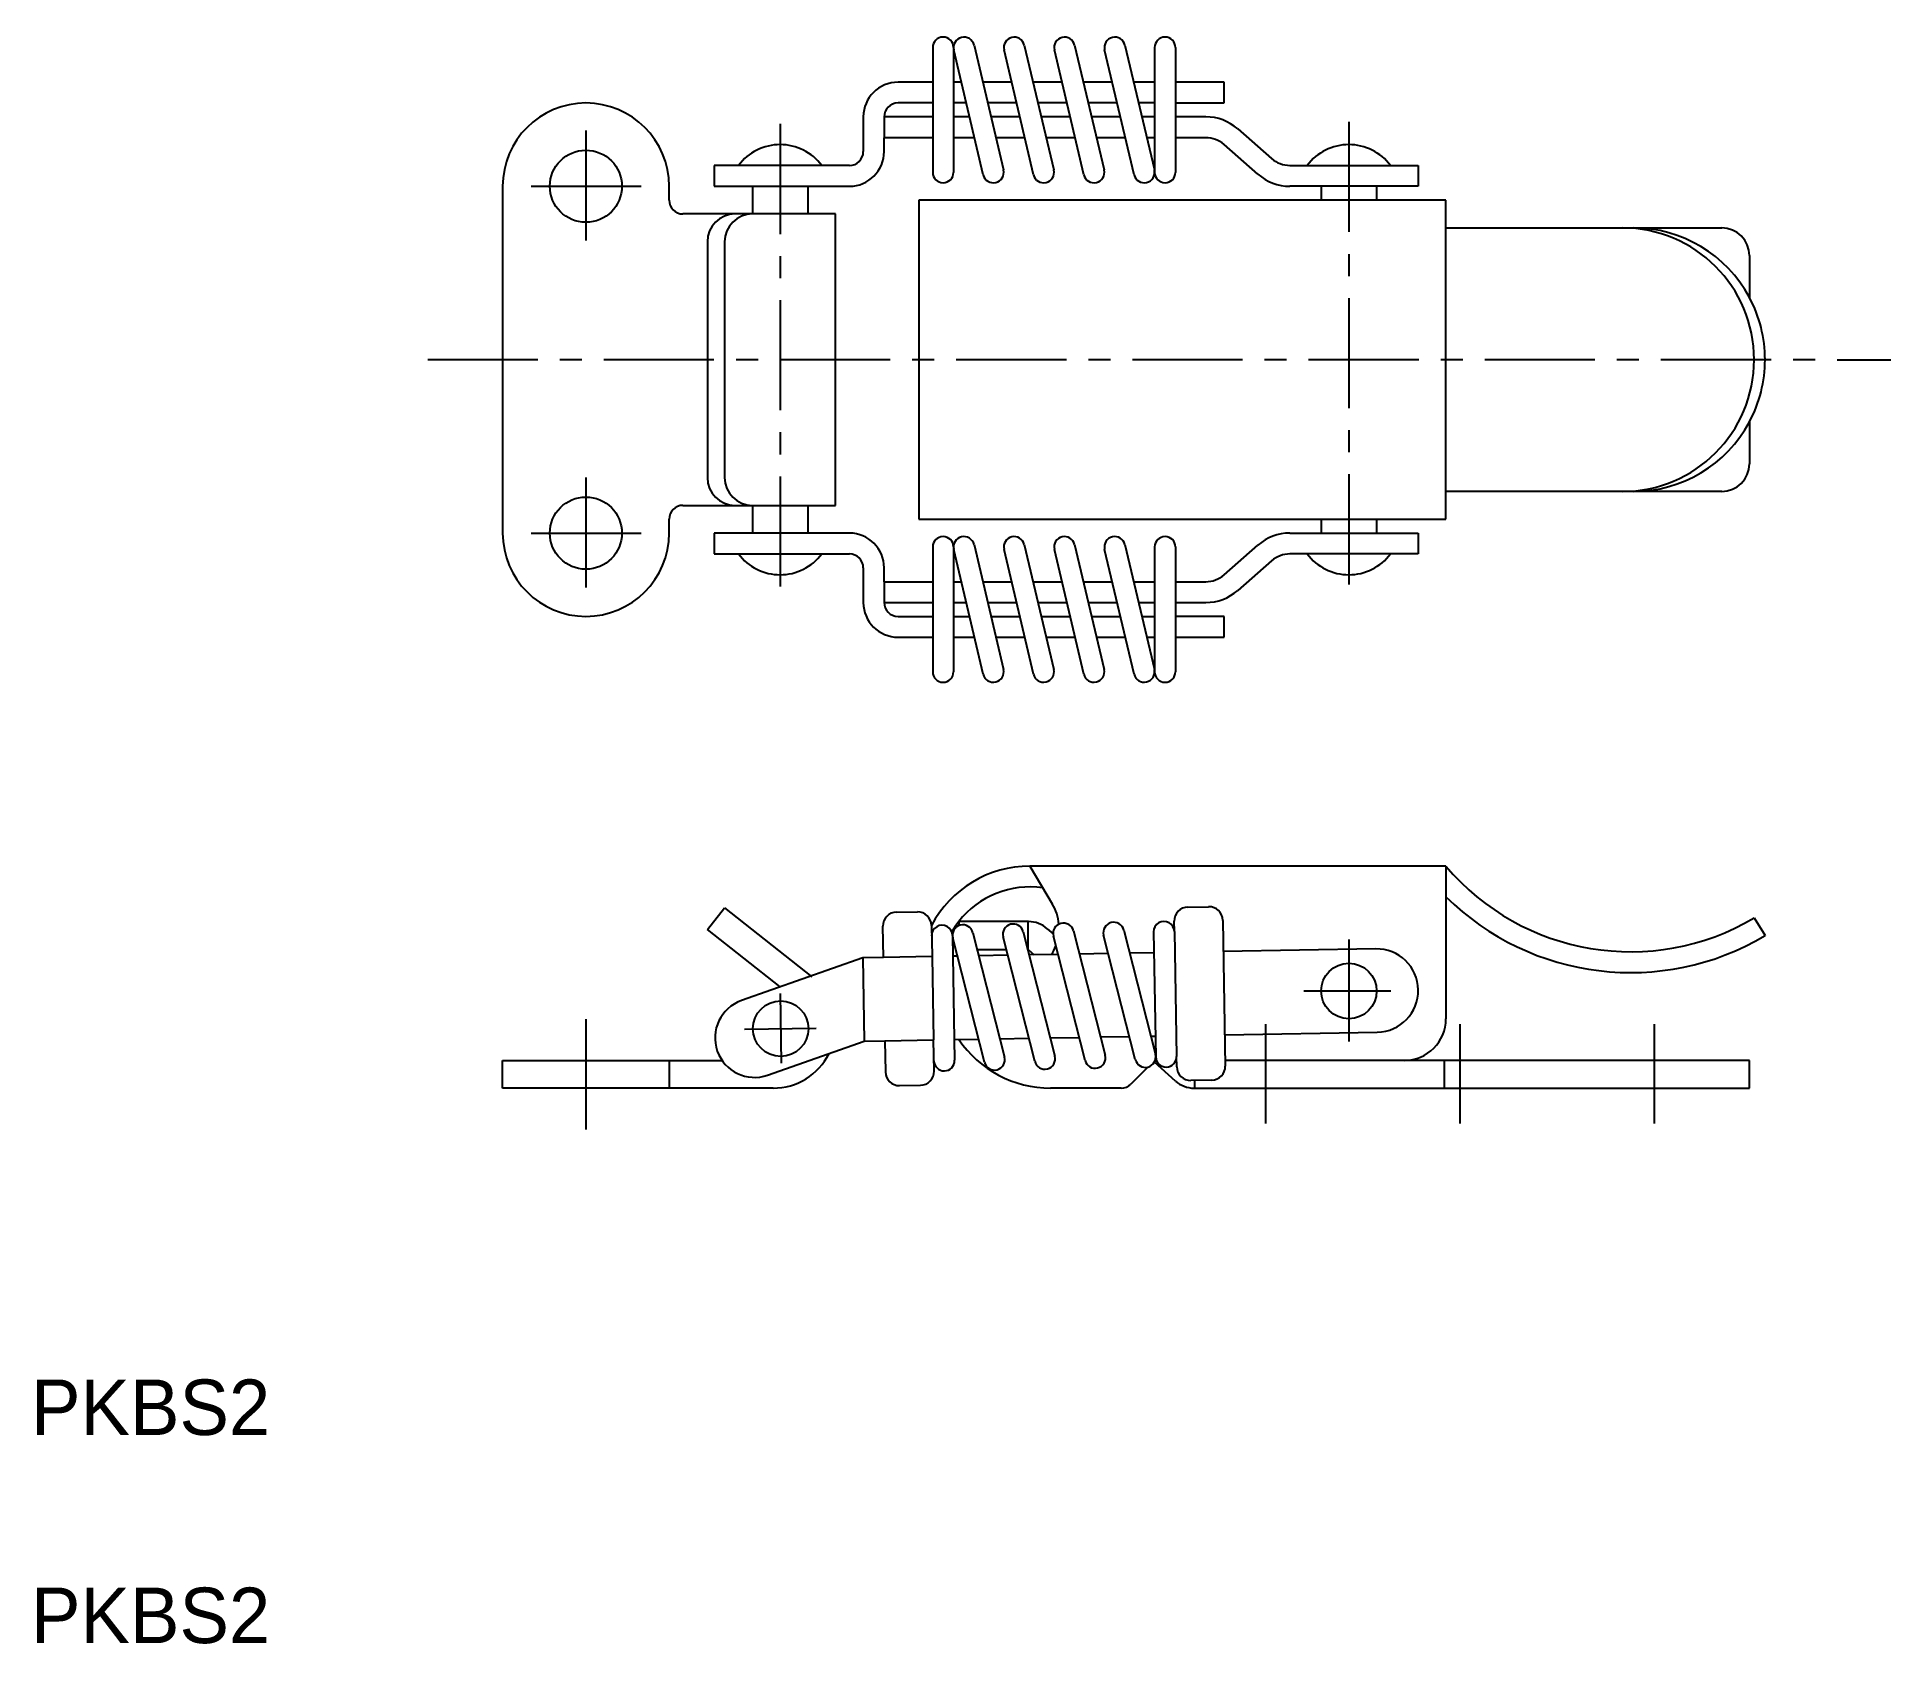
# Model space of a CAD drawing. Extents: x 10 to 144, y 10 to 126.
import ezdxf

# ---------------------------------------------------------------- set-up
doc = ezdxf.new("R2010")
doc.units = 0
doc.header["$LTSCALE"] = 0.25
doc.linetypes.add('CENTER', pattern=[50.8, 31.75, -6.35, 6.35, -6.35])
doc.layers.get('0').update_dxf_attribs({"linetype": 'CONTINUOUS'})
doc.layers.add('CENTER', color=1, linetype='CENTER')

msp = doc.modelspace()

# ---------------------------------------------------------------- linework, layer by layer
for p, q in [((75, 125), (75, 116)), ((76.5, 125), (76.5, 116)), ((78.64507, 115.827655), (76.52007, 124.827655)), ((77.97993, 125.172345), (80.10493, 116.172345)), ((82.27007, 115.827655), (80.14507, 124.827655)), ((81.60493, 125.172345), (83.72993, 116.172345)), ((85.89507, 115.827655), (83.77007, 124.827655)), ((85.22993, 125.172345), (87.35493, 116.172345)), ((89.52007, 115.827655), (87.39507, 124.827655)), ((88.85493, 125.172345), (90.97993, 116.172345)), ((91, 125), (91, 116)), ((92.5, 125), (92.5, 116)), ((75, 122.5), (72.5, 122.5)), ((77.069656, 122.5), (76.5, 122.5)), ((80.694656, 122.5), (78.6109, 122.5)), ((84.319656, 122.5), (82.2359, 122.5)), ((87.944656, 122.5), (85.8609, 122.5)), ((91, 122.5), (89.4859, 122.5)), ((96, 122.5), (92.5, 122.5)), ((92.5, 122.5), (92.5, 121)), ((96, 121), (96, 122.5)), ((75, 121), (72.5, 121)), ((77.423822, 121), (76.5, 121)), ((81.048822, 121), (78.965067, 121)), ((84.673822, 121), (82.590067, 121)), ((88.298822, 121), (86.215067, 121)), ((91, 121), (89.840067, 121)), ((92.5, 121), (96, 121)), ((70, 120), (70, 117.5)), ((75, 120), (71.5, 120)), ((71.5, 120), (71.5, 118.5)), ((75, 120), (75, 118.5)), ((77.659933, 120), (76.5, 120)), ((81.284933, 120), (79.201178, 120)), ((84.909933, 120), (82.826178, 120)), ((88.534933, 120), (86.451178, 120)), ((91, 120), (90.076178, 120)), ((94.684927, 120), (92.5, 120)), ((96.989693, 119.134018), (99.434461, 116.994847)), ((75, 118.5), (71.5, 118.5)), ((71.5, 117.5), (71.5, 118.5)), ((78.0141, 118.5), (76.5, 118.5)), ((81.6391, 118.5), (79.555344, 118.5)), ((85.2641, 118.5), (83.180344, 118.5)), ((88.8891, 118.5), (86.805344, 118.5)), ((91, 118.5), (90.430344, 118.5)), ((94.684927, 118.5), (92.5, 118.5)), ((98.446704, 115.865982), (96.001936, 118.005153)), ((61, 116.5), (59.256584, 116.5)), ((59.256584, 116.5), (59.256584, 115)), ((67, 116.5), (61, 116.5)), ((69, 116.5), (67, 116.5)), ((100.75147, 116.5), (102, 116.5)), ((102, 116.5), (108, 116.5)), ((108, 116.5), (110, 116.5)), ((110, 116.5), (110, 115)), ((44, 115), (44, 90)), ((56, 114), (56, 115)), ((59.256584, 115), (62, 115)), ((62, 115), (62, 113)), ((62, 115), (66, 115)), ((66, 115), (69, 115)), ((66, 115), (66, 113)), ((103, 115), (100.75147, 115)), ((107, 115), (103, 115)), ((103, 115), (103, 114)), ((110, 115), (107, 115)), ((107, 115), (107, 114)), ((112, 114), (74, 114)), ((74, 114), (74, 91)), ((112, 112), (112, 114)), ((62, 113), (57, 113)), ((68, 113), (62, 113)), ((68, 92), (68, 113)), ((58.760173, 111), (58.760173, 94)), ((60, 111), (60, 94)), ((112, 93), (112, 112)), ((112, 112), (125.5, 112)), ((125.5, 112), (131.876525, 112)), ((133.876525, 110), (133.876525, 106.981499)), ((133.876525, 98.018501), (133.876525, 95)), ((125.5, 93), (112, 93)), ((112, 91), (112, 93)), ((131.876525, 93), (125.5, 93)), ((56, 90), (56, 91)), ((57, 92), (62, 92)), ((62, 92), (68, 92)), ((62, 92), (62, 90)), ((66, 92), (66, 90)), ((74, 91), (112, 91)), ((103, 91), (103, 90)), ((107, 91), (107, 90)), ((62, 90), (59.256584, 90)), ((59.256584, 90), (59.256584, 88.5)), ((66, 90), (62, 90)), ((69, 90), (66, 90)), ((100.75147, 90), (103, 90)), ((103, 90), (107, 90)), ((107, 90), (110, 90)), ((110, 90), (110, 88.5)), ((59.256584, 88.5), (61, 88.5)), ((61, 88.5), (67, 88.5)), ((67, 88.5), (69, 88.5)), ((75, 89), (75, 80)), ((76.5, 89), (76.5, 80)), ((78.64507, 79.827655), (76.52007, 88.827655)), ((77.97993, 89.172345), (80.10493, 80.172345)), ((82.27007, 79.827655), (80.14507, 88.827655)), ((81.60493, 89.172345), (83.72993, 80.172345)), ((85.89507, 79.827655), (83.77007, 88.827655)), ((85.22993, 89.172345), (87.35493, 80.172345)), ((89.52007, 79.827655), (87.39507, 88.827655)), ((88.85493, 89.172345), (90.97993, 80.172345)), ((91, 89), (91, 80)), ((92.5, 89), (92.5, 80)), ((96.001936, 86.994847), (98.446704, 89.134018)), ((102, 88.5), (100.75147, 88.5)), ((108, 88.5), (102, 88.5)), ((110, 88.5), (108, 88.5)), ((70, 87.5), (70, 85)), ((71.5, 86.5), (71.5, 87.5)), ((99.434461, 88.005153), (96.989693, 85.865982)), ((71.5, 86.5), (75, 86.5)), ((71.5, 86.5), (71.5, 85)), ((75, 86.5), (75, 85)), ((76.5, 86.5), (77.069656, 86.5)), ((78.6109, 86.5), (80.694656, 86.5)), ((82.2359, 86.5), (84.319656, 86.5)), ((85.8609, 86.5), (87.944656, 86.5)), ((89.4859, 86.5), (91, 86.5)), ((92.5, 86.5), (94.684927, 86.5)), ((71.5, 85), (75, 85)), ((76.5, 85), (77.423822, 85)), ((78.965067, 85), (81.048822, 85)), ((82.590067, 85), (84.673822, 85)), ((86.215067, 85), (88.298822, 85)), ((89.840067, 85), (91, 85)), ((92.5, 85), (94.684927, 85)), ((72.5, 84), (75, 84)), ((76.5, 84), (77.659933, 84)), ((79.201178, 84), (81.284933, 84)), ((82.826178, 84), (84.909933, 84)), ((86.451178, 84), (88.534933, 84)), ((90.076178, 84), (91, 84)), ((96, 84), (92.5, 84)), ((92.5, 84), (92.5, 82.5)), ((96, 82.5), (96, 84)), ((72.5, 82.5), (75, 82.5)), ((76.5, 82.5), (78.0141, 82.5)), ((79.555344, 82.5), (81.6391, 82.5)), ((83.180344, 82.5), (85.2641, 82.5)), ((86.805344, 82.5), (88.8891, 82.5)), ((90.430344, 82.5), (91, 82.5)), ((92.5, 82.5), (96, 82.5)), ((112, 66), (82, 66)), ((82, 66), (83.614349, 63.292385)), ((112, 66), (112, 63.79437)), ((58.760173, 61.43066), (60, 63)), ((60, 63), (66.28961, 58.031016)), ((93.392674, 63.048345), (94.892446, 63.074524)), ((112, 63.79437), (112, 55)), ((71.452745, 59.414887), (71.413477, 61.664545)), ((72.395872, 62.681845), (73.895644, 62.708023)), ((74.912944, 61.725628), (74.952212, 59.475971)), ((81.876525, 62), (76.876525, 62)), ((76.876525, 62), (76.876525, 61.70276)), ((81.876525, 60), (81.876525, 62)), ((81.876525, 62), (81.913593, 62)), ((83.245624, 61.491875), (83.675327, 61.108212)), ((92.423368, 61.28116), (92.410279, 62.031045)), ((95.909746, 62.092129), (96.092996, 51.593728)), ((134.213434, 62.267851), (135, 60.990401)), ((64.002435, 57.289113), (58.760173, 61.43066)), ((76.425805, 61.001921), (76.582877, 52.003292)), ((78.730628, 51.86841), (76.44888, 60.829953)), ((77.902501, 61.200068), (80.184249, 52.238525)), ((82.355076, 51.931675), (80.073328, 60.893218)), ((81.526949, 61.263333), (83.808697, 52.30179)), ((85.979524, 51.99494), (83.697776, 60.956483)), ((85.151397, 61.326598), (87.433145, 52.365055)), ((89.603972, 52.058205), (87.322224, 61.019748)), ((88.775845, 61.389863), (91.057593, 52.42832)), ((90.923596, 61.254981), (91.080668, 52.256352)), ((92.423368, 61.28116), (92.58044, 52.28253)), ((69.952973, 59.388709), (61.208125, 56.303165)), ((71.452745, 59.414887), (69.952973, 59.388709)), ((69.952973, 59.388709), (70.057688, 53.389623)), ((74.952212, 59.475971), (71.452745, 59.414887)), ((74.952212, 59.475971), (75.056926, 53.476885)), ((76.828451, 59.508721), (76.451983, 59.50215)), ((78.208057, 60), (80.300755, 60)), ((80.409925, 59.571236), (78.326487, 59.534869)), ((81.876525, 60), (82.319411, 59.604566)), ((84.034373, 59.634501), (81.950935, 59.598134)), ((87.658821, 59.697766), (85.575383, 59.661399)), ((90.949775, 59.755209), (89.19983, 59.724664)), ((106.947338, 60.034448), (95.949014, 59.842471)), ((71.557459, 53.415801), (75.056926, 53.476885)), ((75.096194, 51.227227), (75.056926, 53.476885)), ((76.556698, 53.503063), (78.306643, 53.533609)), ((79.847652, 53.560507), (81.93109, 53.596874)), ((83.4721, 53.623772), (85.555538, 53.660139)), ((87.096548, 53.687037), (89.179986, 53.723404)), ((90.720996, 53.750302), (91.054489, 53.756123)), ((96.053728, 53.843385), (107.052053, 54.035362)), ((63.102094, 50.935402), (70.057688, 53.389623)), ((70.057688, 53.389623), (71.557459, 53.415801)), ((71.557459, 53.415801), (71.596727, 51.166144)), ((92.593529, 51.532645), (92.58044, 52.28253)), ((44, 52), (56, 52)), ((44, 50), (44, 52)), ((56, 52), (59.814613, 52)), ((56, 52), (56, 50)), ((90.516661, 51.516661), (89.292893, 50.292893)), ((92.507425, 50.508125), (90.98158, 51.870486)), ((92.585371, 52), (92.530484, 52)), ((109, 52), (96.085904, 52)), ((111.876525, 52), (109, 52)), ((133.876525, 52), (111.876525, 52)), ((111.876525, 52), (111.876525, 50)), ((133.876525, 50), (133.876525, 52)), ((56, 50), (44, 50)), ((63.5, 50), (56, 50)), ((72.614027, 50.183749), (74.113799, 50.209927)), ((88.585786, 50), (83.5, 50)), ((95.110601, 50.576428), (93.610829, 50.550249)), ((93.876525, 50.554887), (93.876525, 50.000344)), ((93.876525, 50.000344), (93.876525, 50)), ((93.876525, 50), (111.876525, 50)), ((111.876525, 50), (133.876525, 50))]:
    msp.add_line(p, q)
for centre, radius in [((50, 115), 2.6), ((50, 90), 2.6), ((105, 57), 2), ((64.041149, 54.284756), 2)]:
    msp.add_circle(centre, radius)
for centre, radius, start, end in [((75.75, 125), 0.75, 0, 180), ((77.25, 125), 0.75, 13.284866, 193.284866), ((80.875, 125), 0.75, 13.284866, 193.284866), ((84.5, 125), 0.75, 13.284866, 193.284866), ((88.125, 125), 0.75, 13.284866, 193.284866), ((91.75, 125), 0.75, 90, 180), ((91.75, 125), 0.75, 0, 90), ((72.5, 120), 2.5, 90, 180), ((50, 115), 6, 90, 180), ((50, 115), 6, 0, 90), ((72.5, 120), 1, 90, 180), ((94.684927, 116.5), 3.5, 48.814075, 90), ((64, 114.25), 3.75, 36.869898, 143.130102), ((94.684927, 116.5), 2, 48.814075, 90), ((105, 114.25), 3.75, 36.869898, 143.130102), ((69, 117.5), 2.5, 270, 0), ((69, 117.5), 1, 270, 0), ((100.75147, 118.5), 2, 228.814075, 270), ((75.75, 116), 0.75, 180, 0), ((79.375, 116), 0.75, 193.284866, 13.284866), ((83, 116), 0.75, 193.284866, 13.284866), ((86.625, 116), 0.75, 193.284866, 13.284866), ((90.25, 116), 0.75, 193.284866, 13.284866), ((91.75, 116), 0.75, 180, 0), ((100.75147, 118.5), 3.5, 228.814075, 270), ((57, 114), 1, 180, 270), ((60.760173, 111), 2, 90, 180), ((62, 111), 2, 90, 180), ((124.713434, 102.5), 9.5, 270, 90), ((125.5, 102.5), 9.5, 28.147093, 90), ((131.876525, 110), 2, 0, 90), ((125.5, 102.5), 9.5, 0, 28.147093), ((125.5, 102.5), 9.5, 331.852907, 0), ((125.5, 102.5), 9.5, 270, 331.852907), ((131.876525, 95), 2, 270, 0), ((60.760173, 94), 2, 180, 270), ((62, 94), 2, 180, 270), ((57, 91), 1, 90, 180), ((50, 90), 6, 180, 270), ((50, 90), 6, 270, 0), ((69, 87.5), 2.5, 0, 90), ((75.75, 89), 0.75, 0, 180), ((77.25, 89), 0.75, 13.284866, 193.284866), ((80.875, 89), 0.75, 13.284866, 193.284866), ((84.5, 89), 0.75, 13.284866, 193.284866), ((88.125, 89), 0.75, 13.284866, 193.284866), ((91.75, 89), 0.75, 0, 180), ((100.75147, 86.5), 3.5, 90, 131.185925), ((64, 90.75), 3.75, 216.869898, 323.130102), ((69, 87.5), 1, 0, 90), ((100.75147, 86.5), 2, 90, 131.185925), ((105, 90.75), 3.75, 216.869898, 323.130102), ((94.684927, 88.5), 2, 270, 311.185925), ((94.684927, 88.5), 3.5, 270, 311.185925), ((72.5, 85), 2.5, 180, 270), ((72.5, 85), 1, 180, 270), ((75.75, 80), 0.75, 180, 0), ((79.375, 80), 0.75, 193.284866, 13.284866), ((83, 80), 0.75, 193.284866, 13.284866), ((86.625, 80), 0.75, 193.284866, 13.284866), ((90.25, 80), 0.75, 193.284866, 13.284866), ((91.75, 80), 0.75, 180, 270), ((91.75, 80), 0.75, 270, 0), ((82, 58), 8, 90, 152.356516), ((125.313767, 77.270099), 17.44338, 220.247901, 300.67736), ((82, 58), 6.5, 81.733013, 142.020128), ((80.60813, 61.5), 3.5, 5.159116, 30.804479), ((93.410126, 62.048498), 1, 91, 181), ((94.909898, 62.074676), 1, 1, 91), ((125.313767, 77.270099), 18.94338, 225.346389, 300.752159), ((72.413325, 61.681997), 1, 91, 181), ((73.913096, 61.708176), 1, 1, 91), ((75.675919, 60.988832), 0.75, 1, 181), ((82, 58), 6.5, 142.020128, 149.913337), ((77.175691, 61.01501), 0.75, 14.284866, 194.284866), ((80.800139, 61.078275), 0.75, 14.284866, 194.284866), ((81.913593, 60), 2, 48.2397, 90), ((84.424586, 61.14154), 0.75, 14.284866, 194.284866), ((88.049034, 61.204805), 0.75, 14.284866, 194.284866), ((91.673482, 61.26807), 0.75, 1, 181), ((80.60813, 61.5), 3.5, 327.632762, 339.084887), ((106.999695, 57.034905), 3, 271, 91), ((62.15511, 53.619283), 2.84605, 109.434949, 289.434949), ((109, 55), 3, 270, 0), ((83.5, 58), 8, 214.153525, 270), ((63.5, 54.5), 4.5, 270, 333.580285), ((79.457439, 52.053467), 0.75, 194.284866, 14.284866), ((83.081887, 52.116732), 0.75, 194.284866, 14.284866), ((86.706334, 52.179997), 0.75, 194.284866, 14.284866), ((90.330782, 52.243262), 0.75, 194.284866, 14.284866), ((91.830554, 52.269441), 0.75, 181, 1), ((72.596575, 51.183596), 1, 181, 271), ((74.096347, 51.209775), 1, 271, 1), ((75.832991, 51.990202), 0.75, 181, 1), ((91.414214, 51), 1, 105.565721, 114.246064), ((93.593377, 51.550097), 1, 181, 271), ((95.093148, 51.576276), 1, 271, 1), ((88.585786, 51), 1, 270, 315), ((93.839457, 52), 2, 228.2397, 270), ((93.839457, 52), 2, 270, 271.061984)]:
    msp.add_arc(centre, radius, start, end)
at = {"layer": 'CENTER'}
for p, q in [((50, 119.015793), (50, 110.794471)), ((64, 119.490567), (64, 85)), ((105, 119.64149), (105, 85.231099)), ((46.053767, 115), (54.100168, 115)), ((38.59734, 102.520588), (144.075024, 102.5)), ((50, 94.015793), (50, 85.794471)), ((46.053767, 90), (54.100168, 90)), ((105, 60.713885), (105, 53.364016)), ((63.997014, 56.813288), (64.084344, 51.810111)), ((101.749126, 57), (108.024453, 57)), ((50, 54.966543), (50, 46.66864)), ((61.425419, 54.239098), (66.594579, 54.329326)), ((99, 54.603395), (99, 47.45849)), ((113, 54.603395), (113, 47.45849)), ((127, 54.603395), (127, 47.45849))]:
    msp.add_line(p, q, dxfattribs=at)

# ---------------------------------------------------------------- texts
for p in [(10, 25), (10, 10)]:
    msp.add_text('PKBS2', height=4).set_placement(p)

doc.saveas('drawing.dxf')
